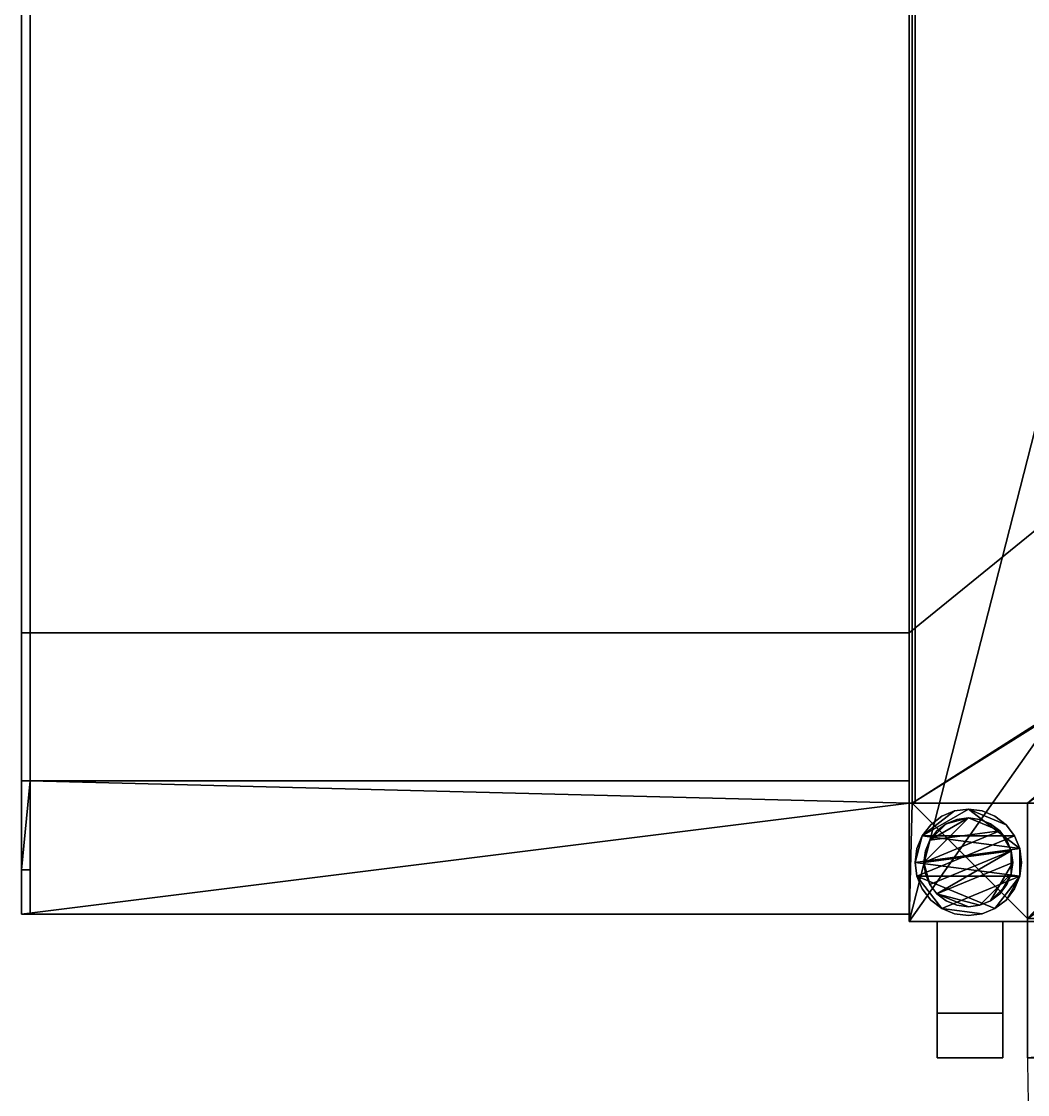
# Model space of a CAD drawing. Header units: millimetres. Extents: x -1 to 1380, y -879 to 366.
# Drawn here: x 0 to 340, y -371 to -8.4 of the extents above; entities that cross this region are included whole.
import ezdxf

# ---------------------------------------------------------------- set-up
doc = ezdxf.new("R2010")
doc.units = ezdxf.units.MM
doc.linetypes.add('NASCOSTA', pattern=[0.381, 0.254, -0.127])
for name, color, linetype in [('IQ_200_2D', 1, 'Continuous'), ('IQ_200_3D', 1, 'Continuous'), ('IQ_204_2D', 7, 'Continuous'), ('IQ_204_3D', 7, 'Continuous')]:
    doc.layers.add(name, color=color, linetype=linetype)
doc.layers.add('IQ_CURTAIN_3D', color=7, linetype='Continuous', transparency=0.9)

msp = doc.modelspace()

# ---------------------------------------------------------------- linework, layer by layer
at = {"layer": 'IQ_200_2D'}
for p, q in [((300, 312.5), (300, -312.5)), ((0, 310), (0, -310)), ((300, -310), (0, -310)), ((900, -312.5), (300, -312.5)), ((340, -312.5), (340, -358.5)), ((340, -358.5), (860, -358.5))]:
    msp.add_line(p, q, dxfattribs=at)
at = {"layer": 'IQ_204_2D'}
for p, q in [((2.98, 215), (2.98, -215)), ((300, -215), (0, -215)), ((0, -265), (300, -265)), ((309.48, -312.5), (309.48, -358.5)), ((331.62, -358.5), (331.62, -312.5)), ((309.48, -358.5), (331.62, -358.5))]:
    msp.add_line(p, q, dxfattribs=at)
at = {"layer": 'IQ_204_2D', "linetype": 'NASCOSTA', "ltscale": 100}
msp.add_arc((860, -358.5), 520, 180, 0, dxfattribs=at)
at = {"layer": 'IQ_CURTAIN_3D'}
for p, q in [((300, -53.75, 898.97), (300, -53.75, 1369.03)), ((300, -116.25, 898.97), (300, -116.25, 1369.03)), ((300, -178.75, 898.97), (300, -178.75, 1369.03)), ((300, -241.25, 898.97), (300, -241.25, 1369.03))]:
    msp.add_line(p, q, dxfattribs=at)

# ---------------------------------------------------------------- meshes
at = {"layer": 'IQ_200_3D'}
mesh = msp.add_polyface(dxfattribs=at)
corners = [(300, 312.5, 1450), (300, -312.5, 1450), (900, -312.5, 1450), (900, 312.5, 1450), (740, 312.5, 1450), (686, 366.5, 1450), (514, 366.5, 1450), (460, 312.5, 1450)]
mesh.append_faces([[corners[k] for k in face] for face in [(4, 1, 2, 3), (1, 7, 0), (7, 5, 6)]], dxfattribs={"vtx0": -1})
mesh.append_faces([[corners[k] for k in face] for face in [(4, 5, 7, 1)]], dxfattribs={"vtx1": -1, "vtx2": -1, "vtx3": -1})
mesh = msp.add_polyface(dxfattribs=at)
corners = [(900, 312.5, 725), (900, -312.5, 725), (860, -312.5, 725), (860, -358.5, 725), (340, -358.5, 725), (340, -312.5, 725), (300, -312.5, 725), (300, 312.5, 725), (460, 312.5, 725), (514, 366.5, 725), (686, 366.5, 725), (740, 312.5, 725), (301, -272.5, 725), (340, -272.5, 725), (340, -311.5, 725), (860, -311.5, 725), (860, -272.5, 725), (899, -272.5, 725), (899, 272.5, 725), (860, 272.5, 725), (860, 311.5, 725), (340, 311.5, 725), (340, 272.5, 725), (301, 272.5, 725)]
mesh.append_faces([[corners[k] for k in face] for face in [(11, 8, 9, 10)]], dxfattribs={"vtx0": -1})
mesh.append_faces([[corners[k] for k in face] for face in [(23, 7, 21, 22), (20, 0, 18, 19)]], dxfattribs={"vtx0": -1, "vtx1": -1})
mesh.append_faces([[corners[k] for k in face] for face in [(6, 12, 14, 5)]], dxfattribs={"vtx0": -1, "vtx1": -1, "vtx2": -1})
mesh.append_faces([[corners[k] for k in face] for face in [(20, 8, 11, 0)]], dxfattribs={"vtx0": -1, "vtx1": -1, "vtx3": -1})
mesh.append_faces([[corners[k] for k in face] for face in [(7, 23, 12, 6), (8, 20, 21, 7)]], dxfattribs={"vtx0": -1, "vtx2": -1})
mesh.append_faces([[corners[k] for k in face] for face in [(2, 4, 5, 15)]], dxfattribs={"vtx0": -1, "vtx2": -1, "vtx3": -1})
mesh.append_faces([[corners[k] for k in face] for face in [(13, 14, 12)]], dxfattribs={"vtx1": -1})
mesh.append_faces([[corners[k] for k in face] for face in [(14, 15, 5)]], dxfattribs={"vtx1": -1, "vtx2": -1})
mesh.append_faces([[corners[k] for k in face] for face in [(1, 2, 15, 17)]], dxfattribs={"vtx1": -1, "vtx2": -1, "vtx3": -1})
mesh.append_faces([[corners[k] for k in face] for face in [(17, 18, 0, 1)]], dxfattribs={"vtx1": -1, "vtx3": -1})
mesh.append_faces([[corners[k] for k in face] for face in [(15, 16, 17), (2, 3, 4)]], dxfattribs={"vtx2": -1})
mesh = msp.add_polyface(dxfattribs=at)
corners = [(300, -312.5, 1450), (300, 312.5, 1450), (300, 312.5, 725), (300, -312.5, 725), (300, 272.5, 1370), (300, -272.5, 1370), (300, -272.5, 910), (300, -310, 910), (300, -310, 850), (300, -272.5, 850), (300, -265, 850), (300, -265, 820), (300, 265, 820), (300, 265, 850), (300, 272.5, 850), (300, 310, 850), (300, 310, 910), (300, 272.5, 910)]
mesh.append_faces([[corners[k] for k in face] for face in [(4, 1, 16, 17), (7, 0, 5, 6)]], dxfattribs={"vtx0": -1, "vtx1": -1})
mesh.append_faces([[corners[k] for k in face] for face in [(11, 3, 8, 9)]], dxfattribs={"vtx0": -1, "vtx1": -1, "vtx3": -1})
mesh.append_faces([[corners[k] for k in face] for face in [(1, 4, 5, 0), (16, 1, 2, 15)]], dxfattribs={"vtx0": -1, "vtx2": -1})
mesh.append_faces([[corners[k] for k in face] for face in [(12, 14, 15, 2)]], dxfattribs={"vtx0": -1, "vtx2": -1, "vtx3": -1})
mesh.append_faces([[corners[k] for k in face] for face in [(3, 0, 7, 8), (11, 12, 2, 3)]], dxfattribs={"vtx1": -1, "vtx3": -1})
mesh.append_faces([[corners[k] for k in face] for face in [(9, 10, 11), (12, 13, 14)]], dxfattribs={"vtx2": -1})
mesh = msp.add_polyface(dxfattribs=at)
corners = [(0, -310, 910), (0, -265, 910), (0, -265, 875), (0, -215, 875), (0, -215, 858), (0, 215, 858), (0, 215, 875), (0, 265, 875), (0, 265, 910), (0, 310, 910), (0, 310, 835), (0, 295, 820), (0, -295, 820), (0, -310, 835)]
mesh.append_faces([[corners[k] for k in face] for face in [(2, 4, 12, 13)]], dxfattribs={"vtx0": -1, "vtx1": -1, "vtx3": -1})
mesh.append_faces([[corners[k] for k in face] for face in [(7, 10, 11, 5)]], dxfattribs={"vtx0": -1, "vtx2": -1, "vtx3": -1})
mesh.append_faces([[corners[k] for k in face] for face in [(3, 4, 2), (6, 7, 5)]], dxfattribs={"vtx1": -1})
mesh.append_faces([[corners[k] for k in face] for face in [(4, 5, 11, 12)]], dxfattribs={"vtx1": -1, "vtx3": -1})
mesh.append_faces([[corners[k] for k in face] for face in [(0, 1, 2, 13)]], dxfattribs={"vtx2": -1})
mesh.append_faces([[corners[k] for k in face] for face in [(7, 8, 9, 10)]], dxfattribs={"vtx3": -1})
mesh = msp.add_polyface(dxfattribs=at)
corners = [(2.98, -310, 835), (2.98, -295, 820), (2.98, -265, 820), (2.98, -265, 850), (2.98, -310, 850), (2.98, 295, 820), (2.98, 310, 835), (2.98, 310, 850), (2.98, 265, 850), (2.98, 265, 820), (2.98, 215, 858), (2.98, -215, 858), (2.98, -215, 850), (2.98, 215, 850)]
mesh.append_faces([[corners[k] for k in face] for face in [(10, 11, 12, 13)]])
mesh.append_faces([[corners[k] for k in face] for face in [(1, 4, 0), (5, 8, 9)]], dxfattribs={"vtx0": -1})
mesh.append_faces([[corners[k] for k in face] for face in [(3, 4, 1, 2), (7, 8, 5, 6)]], dxfattribs={"vtx1": -1})
mesh = msp.add_polyface(dxfattribs=at)
corners = [(301, -272.5, 201.37), (301, 272.5, 201.37), (340, 272.5, 201.37), (340, 311.5, 201.37), (860, 311.5, 201.37), (860, 272.5, 201.37), (899, 272.5, 201.37), (899, -272.5, 201.37), (860, -272.5, 201.37), (860, -311.5, 201.37), (340, -311.5, 201.37), (340, -272.5, 201.37), (441, -187.4, 201.37), (441.34, -189.99, 201.37), (442.34, -192.4, 201.37), (443.93, -194.47, 201.37), (446, -196.06, 201.37), (448.41, -197.06, 201.37), (451, -197.4, 201.37), (453.59, -197.06, 201.37), (456, -196.06, 201.37), (458.07, -194.47, 201.37), (459.66, -192.4, 201.37), (460.66, -189.99, 201.37), (461, -187.4, 201.37), (460.66, -184.81, 201.37), (459.66, -182.4, 201.37), (458.07, -180.33, 201.37), (456, -178.74, 201.37), (453.59, -177.74, 201.37), (451, -177.4, 201.37), (448.41, -177.74, 201.37), (446, -178.74, 201.37), (443.93, -180.33, 201.37), (442.34, -182.4, 201.37), (441.34, -184.81, 201.37), (501, -187.4, 201.37), (501.34, -189.99, 201.37), (502.34, -192.4, 201.37), (503.93, -194.47, 201.37), (506, -196.06, 201.37), (508.41, -197.06, 201.37), (511, -197.4, 201.37), (513.59, -197.06, 201.37), (516, -196.06, 201.37), (518.07, -194.47, 201.37), (519.66, -192.4, 201.37), (520.66, -189.99, 201.37), (521, -187.4, 201.37), (520.66, -184.81, 201.37), (519.66, -182.4, 201.37), (518.07, -180.33, 201.37), (516, -178.74, 201.37), (513.59, -177.74, 201.37), (511, -177.4, 201.37), (508.41, -177.74, 201.37), (506, -178.74, 201.37), (503.93, -180.33, 201.37), (502.34, -182.4, 201.37), (501.34, -184.81, 201.37), (591, -157.4, 201.37), (591.34, -159.99, 201.37), (592.34, -162.4, 201.37), (593.93, -164.47, 201.37), (596, -166.06, 201.37), (598.41, -167.06, 201.37), (601, -167.4, 201.37), (603.59, -167.06, 201.37), (606, -166.06, 201.37), (608.07, -164.47, 201.37), (609.66, -162.4, 201.37), (610.66, -159.99, 201.37), (611, -157.4, 201.37), (610.66, -154.81, 201.37), (609.66, -152.4, 201.37), (608.07, -150.33, 201.37), (606, -148.74, 201.37), (603.59, -147.74, 201.37), (601, -147.4, 201.37), (598.41, -147.74, 201.37), (596, -148.74, 201.37), (593.93, -150.33, 201.37), (592.34, -152.4, 201.37), (591.34, -154.81, 201.37), (747.9, 89.5, 201.37), (748.24, 86.91, 201.37), (749.24, 84.5, 201.37), (750.83, 82.43, 201.37), (752.9, 80.84, 201.37), (755.31, 79.84, 201.37), (757.9, 79.5, 201.37), (760.49, 79.84, 201.37), (762.9, 80.84, 201.37), (764.97, 82.43, 201.37), (766.56, 84.5, 201.37), (767.56, 86.91, 201.37), (767.9, 89.5, 201.37), (767.56, 92.09, 201.37), (766.56, 94.5, 201.37), (764.97, 96.57, 201.37), (762.9, 98.16, 201.37), (760.49, 99.16, 201.37), (757.9, 99.5, 201.37), (755.31, 99.16, 201.37), (752.9, 98.16, 201.37), (750.83, 96.57, 201.37), (749.24, 94.5, 201.37), (748.24, 92.09, 201.37)]
mesh.append_faces([[corners[k] for k in face] for face in [(70, 8, 69), (71, 8, 70), (62, 49, 61), (102, 5, 101), (95, 7, 94), (85, 79, 84), (92, 8, 91), (21, 40, 20), (14, 11, 13), (58, 27, 57), (35, 0, 34)]], dxfattribs={"vtx0": -1, "vtx1": -1})
mesh.append_faces([[corners[k] for k in face] for face in [(80, 2, 84, 79)]], dxfattribs={"vtx0": -1, "vtx1": -1, "vtx2": -1})
mesh.append_faces([[corners[k] for k in face] for face in [(80, 54, 30, 2)]], dxfattribs={"vtx0": -1, "vtx1": -1, "vtx2": -1, "vtx3": -1})
mesh.append_faces([[corners[k] for k in face] for face in [(50, 60, 61, 49), (52, 82, 83, 51), (54, 80, 81, 53), (51, 83, 60, 50), (104, 4, 5, 103), (6, 97, 98), (2, 107, 84), (53, 81, 82, 52), (20, 40, 41, 19), (11, 16, 17, 10), (28, 56, 57, 27), (29, 55, 56, 28), (2, 30, 31)]], dxfattribs={"vtx0": -1, "vtx2": -1})
mesh.append_faces([[corners[k] for k in face] for face in [(44, 66, 67, 9), (8, 72, 73, 91)]], dxfattribs={"vtx0": -1, "vtx2": -1, "vtx3": -1})
mesh.append_faces([[corners[k] for k in face] for face in [(67, 68, 9), (71, 72, 8), (96, 97, 6), (93, 94, 7), (100, 101, 5), (99, 100, 5), (102, 103, 5), (106, 107, 2), (42, 43, 10), (44, 45, 66), (18, 19, 10), (17, 18, 10), (15, 16, 11), (14, 15, 11), (12, 13, 11), (31, 32, 2)]], dxfattribs={"vtx1": -1, "vtx2": -1})
mesh.append_faces([[corners[k] for k in face] for face in [(41, 42, 10, 19)]], dxfattribs={"vtx1": -1, "vtx2": -1, "vtx3": -1})
mesh.append_faces([[corners[k] for k in face] for face in [(8, 9, 68, 69), (7, 8, 92, 93), (74, 75, 89, 90), (73, 74, 90, 91), (75, 76, 88, 89), (65, 66, 45, 46), (64, 65, 46, 47), (62, 63, 48, 49), (63, 64, 47, 48), (78, 79, 85, 86), (77, 78, 86, 87), (76, 77, 87, 88), (95, 96, 6, 7), (5, 6, 98, 99), (104, 105, 3, 4), (105, 106, 2, 3), (43, 44, 9, 10), (39, 40, 21, 22), (38, 39, 22, 23), (37, 38, 23, 24), (36, 37, 24, 25), (35, 12, 11, 0), (59, 36, 25, 26), (58, 59, 26, 27), (54, 55, 29, 30), (32, 33, 1, 2), (33, 34, 0, 1)]], dxfattribs={"vtx1": -1, "vtx3": -1})
mesh = msp.add_polyface(dxfattribs=at)
corners = [(300, -265, 820), (2.98, -265, 820), (2.98, -295, 820), (0, -295, 820), (0, 295, 820), (2.98, 295, 820), (2.98, 265, 820), (300, 265, 820)]
mesh.append_faces([[corners[k] for k in face] for face in [(6, 1, 3, 4)]], dxfattribs={"vtx0": -1, "vtx1": -1, "vtx3": -1})
mesh.append_faces([[corners[k] for k in face] for face in [(5, 6, 4)]], dxfattribs={"vtx1": -1})
mesh.append_faces([[corners[k] for k in face] for face in [(7, 0, 1, 6), (1, 2, 3)]], dxfattribs={"vtx2": -1})
mesh = msp.add_polyface(dxfattribs=at)
corners = [(300, -272.5, 850), (900, -272.5, 850), (900, 272.5, 850), (300, 272.5, 850), (300, 215, 850), (2.98, 215, 850), (2.98, -215, 850), (300, -215, 850)]
mesh.append_faces([[corners[k] for k in face] for face in [(1, 2, 7, 0), (6, 7, 4, 5)]], dxfattribs={"vtx1": -1})
mesh.append_faces([[corners[k] for k in face] for face in [(2, 3, 4, 7)]], dxfattribs={"vtx2": -1, "vtx3": -1})
mesh = msp.add_polyface(dxfattribs=at)
corners = [(300, 265, 910), (300, 265, 875), (300, 215, 875), (300, 215, 850), (300, 272.5, 850), (300, 272.5, 910), (300, -215, 850), (300, -215, 875), (300, -265, 875), (300, -265, 910), (300, -272.5, 910), (300, -272.5, 850)]
mesh.append_faces([[corners[k] for k in face] for face in [(8, 11, 6, 7)]], dxfattribs={"vtx0": -1})
mesh.append_faces([[corners[k] for k in face] for face in [(3, 4, 1, 2)]], dxfattribs={"vtx1": -1})
mesh.append_faces([[corners[k] for k in face] for face in [(5, 0, 1, 4)]], dxfattribs={"vtx2": -1})
mesh.append_faces([[corners[k] for k in face] for face in [(8, 9, 10, 11)]], dxfattribs={"vtx3": -1})
mesh = msp.add_polyface(dxfattribs=at)
corners = [(300, -272.5, 1370), (300, 272.5, 1370), (900, 272.5, 1370), (900, -272.5, 1370)]
mesh.append_faces([[corners[k] for k in face] for face in [(0, 1, 2, 3)]])
mesh = msp.add_polyface(dxfattribs=at)
corners = [(301, -272.5, 201.37), (301, -272.5, 725), (301, 272.5, 725), (301, 272.5, 201.37)]
mesh.append_faces([[corners[k] for k in face] for face in [(0, 1, 2, 3)]])
mesh = msp.add_polyface(dxfattribs=at)
corners = [(2.98, 215, 858), (0, 215, 858), (0, -215, 858), (2.98, -215, 858)]
mesh.append_faces([[corners[k] for k in face] for face in [(0, 1, 2, 3)]])
mesh = msp.add_polyface(dxfattribs=at)
corners = [(300, -215, 875), (300, -215, 850), (2.98, -215, 850), (2.98, -215, 858), (0, -215, 858), (0, -215, 875)]
mesh.append_faces([[corners[k] for k in face] for face in [(3, 0, 1, 2)]], dxfattribs={"vtx0": -1})
mesh.append_faces([[corners[k] for k in face] for face in [(5, 0, 3, 4)]], dxfattribs={"vtx1": -1})
mesh = msp.add_polyface(dxfattribs=at)
corners = [(300, -215, 875), (0, -215, 875), (0, -265, 875), (300, -265, 875)]
mesh.append_faces([[corners[k] for k in face] for face in [(0, 1, 2, 3)]])
mesh = msp.add_polyface(dxfattribs=at)
corners = [(300, -265, 875), (0, -265, 875), (0, -265, 910), (300, -265, 910)]
mesh.append_faces([[corners[k] for k in face] for face in [(0, 1, 2, 3)]])
mesh = msp.add_polyface(dxfattribs=at)
corners = [(300, -272.5, 910), (300, -265, 910), (0, -265, 910), (0, -310, 910), (300, -310, 910)]
mesh.append_faces([[corners[k] for k in face] for face in [(0, 3, 4)]], dxfattribs={"vtx0": -1})
mesh.append_faces([[corners[k] for k in face] for face in [(2, 3, 0, 1)]], dxfattribs={"vtx1": -1})
mesh = msp.add_polyface(dxfattribs=at)
corners = [(300, -310, 850), (2.98, -310, 850), (2.98, -265, 850), (300, -265, 850), (300, -272.5, 850)]
mesh.append_faces([[corners[k] for k in face] for face in [(4, 2, 3)]], dxfattribs={"vtx0": -1})
mesh.append_faces([[corners[k] for k in face] for face in [(1, 2, 4, 0)]], dxfattribs={"vtx1": -1})
mesh = msp.add_polyface(dxfattribs=at)
corners = [(300, -265, 820), (300, -265, 850), (2.98, -265, 850), (2.98, -265, 820)]
mesh.append_faces([[corners[k] for k in face] for face in [(0, 1, 2, 3)]])
mesh = msp.add_polyface(dxfattribs=at)
corners = [(900, -272.5, 850), (300, -272.5, 850), (300, -272.5, 910), (300, -272.5, 1370), (900, -272.5, 1370)]
mesh.append_faces([[corners[k] for k in face] for face in [(4, 0, 2, 3)]], dxfattribs={"vtx1": -1})
mesh.append_faces([[corners[k] for k in face] for face in [(0, 1, 2)]], dxfattribs={"vtx2": -1})
mesh = msp.add_polyface(dxfattribs=at)
corners = [(300, -272.5, 725), (300, -312.5, 725), (340, -312.5, 725), (340, -272.5, 725)]
mesh.append_faces([[corners[k] for k in face] for face in [(0, 1, 2, 3)]])
mesh = msp.add_polyface(dxfattribs=at)
corners = [(340, -312.5, 75), (300, -312.5, 75), (300, -272.5, 75), (340, -272.5, 75)]
mesh.append_faces([[corners[k] for k in face] for face in [(0, 1, 2, 3)]])
mesh = msp.add_polyface(dxfattribs=at)
corners = [(340, -272.5, 725), (340, -272.5, 75), (300, -272.5, 75), (300, -272.5, 725)]
mesh.append_faces([[corners[k] for k in face] for face in [(0, 1, 2, 3)]])
mesh = msp.add_polyface(dxfattribs=at)
corners = [(300, -272.5, 725), (300, -272.5, 75), (300, -312.5, 75), (300, -312.5, 725)]
mesh.append_faces([[corners[k] for k in face] for face in [(0, 1, 2, 3)]])
mesh = msp.add_polyface(dxfattribs=at)
corners = [(340, -272.5, 201.37), (340, -272.5, 725), (301, -272.5, 725), (301, -272.5, 201.37)]
mesh.append_faces([[corners[k] for k in face] for face in [(0, 1, 2, 3)]])
mesh = msp.add_polyface(dxfattribs=at)
corners = [(302, -292.5, 5), (302.61, -297.16, 5), (304.41, -301.5, 5), (307.27, -305.23, 5), (311, -308.09, 5), (315.34, -309.89, 5), (320, -310.5, 5), (324.66, -309.89, 5), (329, -308.09, 5), (332.73, -305.23, 5), (335.59, -301.5, 5), (337.39, -297.16, 5), (338, -292.5, 5), (337.39, -287.84, 5), (335.59, -283.5, 5), (332.73, -279.77, 5), (329, -276.91, 5), (324.66, -275.11, 5), (320, -274.5, 5), (315.34, -275.11, 5), (311, -276.91, 5), (307.27, -279.77, 5), (304.41, -283.5, 5), (302.61, -287.84, 5)]
mesh.append_faces([[corners[k] for k in face] for face in [(11, 8, 9, 10)]], dxfattribs={"vtx0": -1})
mesh.append_faces([[corners[k] for k in face] for face in [(4, 7, 8, 11), (11, 0, 1, 4), (13, 18, 19, 22)]], dxfattribs={"vtx0": -1, "vtx2": -1, "vtx3": -1})
mesh.append_faces([[corners[k] for k in face] for face in [(0, 11, 12, 13)]], dxfattribs={"vtx0": -1, "vtx3": -1})
mesh.append_faces([[corners[k] for k in face] for face in [(2, 3, 4, 1), (16, 17, 18, 15)]], dxfattribs={"vtx2": -1})
mesh.append_faces([[corners[k] for k in face] for face in [(13, 14, 15, 18), (22, 23, 0, 13)]], dxfattribs={"vtx2": -1, "vtx3": -1})
mesh.append_faces([[corners[k] for k in face] for face in [(4, 5, 6, 7), (19, 20, 21, 22)]], dxfattribs={"vtx3": -1})
mesh = msp.add_polyface(dxfattribs=at)
corners = [(302, -292.5), (302.61, -287.84), (304.41, -283.5), (307.27, -279.77), (311, -276.91), (315.34, -275.11), (320, -274.5), (324.66, -275.11), (329, -276.91), (332.73, -279.77), (335.59, -283.5), (337.39, -287.84), (338, -292.5), (337.39, -297.16), (335.59, -301.5), (332.73, -305.23), (329, -308.09), (324.66, -309.89), (320, -310.5), (315.34, -309.89), (311, -308.09), (307.27, -305.23), (304.41, -301.5), (302.61, -297.16)]
mesh.append_faces([[corners[k] for k in face] for face in [(2, 0, 1), (15, 13, 14), (13, 11, 12)]], dxfattribs={"vtx0": -1})
mesh.append_faces([[corners[k] for k in face] for face in [(16, 23, 13, 15)]], dxfattribs={"vtx0": -1, "vtx1": -1, "vtx2": -1})
mesh.append_faces([[corners[k] for k in face] for face in [(2, 10, 23, 0)]], dxfattribs={"vtx0": -1, "vtx1": -1, "vtx3": -1})
mesh.append_faces([[corners[k] for k in face] for face in [(2, 5, 6)]], dxfattribs={"vtx0": -1, "vtx2": -1})
mesh.append_faces([[corners[k] for k in face] for face in [(23, 10, 11, 13), (23, 16, 17, 20)]], dxfattribs={"vtx0": -1, "vtx2": -1, "vtx3": -1})
mesh.append_faces([[corners[k] for k in face] for face in [(9, 10, 2, 6)]], dxfattribs={"vtx1": -1, "vtx2": -1, "vtx3": -1})
mesh.append_faces([[corners[k] for k in face] for face in [(3, 4, 5, 2), (18, 19, 20, 17)]], dxfattribs={"vtx2": -1})
mesh.append_faces([[corners[k] for k in face] for face in [(6, 7, 8, 9), (20, 21, 22, 23)]], dxfattribs={"vtx3": -1})
mesh = msp.add_polyface(dxfattribs=at)
corners = [(302, -292.5, 5), (302.61, -287.84, 5), (304.41, -283.5, 5), (307.27, -279.77, 5), (311, -276.91, 5), (315.34, -275.11, 5), (320, -274.5, 5), (324.66, -275.11, 5), (329, -276.91, 5), (332.73, -279.77, 5), (335.59, -283.5, 5), (337.39, -287.84, 5), (338, -292.5, 5), (338, -292.5), (337.39, -287.84), (335.59, -283.5), (332.73, -279.77), (329, -276.91), (324.66, -275.11), (320, -274.5), (315.34, -275.11), (311, -276.91), (307.27, -279.77), (304.41, -283.5), (302.61, -287.84), (302, -292.5)]
mesh.append_faces([[corners[k] for k in face] for face in [(13, 14, 11, 12), (0, 1, 24, 25)]], dxfattribs={"vtx1": -1})
mesh.append_faces([[corners[k] for k in face] for face in [(14, 15, 10, 11), (16, 17, 8, 9), (15, 16, 9, 10), (17, 18, 7, 8), (6, 7, 18, 19), (19, 20, 5, 6), (20, 21, 4, 5), (22, 23, 2, 3), (21, 22, 3, 4), (23, 24, 1, 2)]], dxfattribs={"vtx1": -1, "vtx3": -1})
mesh = msp.add_polyface(dxfattribs=at)
corners = [(340, -312.5, 725), (340, -312.5, 75), (340, -272.5, 75), (340, -272.5, 725)]
mesh.append_faces([[corners[k] for k in face] for face in [(0, 1, 2, 3)]])
mesh = msp.add_polyface(dxfattribs=at)
corners = [(305, -292.5, 75), (305.51, -296.38, 75), (307.01, -300, 75), (309.39, -303.11, 75), (312.5, -305.49, 75), (316.12, -306.99, 75), (320, -307.5, 75), (323.88, -306.99, 75), (327.5, -305.49, 75), (330.61, -303.11, 75), (332.99, -300, 75), (334.49, -296.38, 75), (335, -292.5, 75), (334.49, -288.62, 75), (332.99, -285, 75), (330.61, -281.89, 75), (327.5, -279.51, 75), (323.88, -278.01, 75), (320, -277.5, 75), (316.12, -278.01, 75), (312.5, -279.51, 75), (309.39, -281.89, 75), (307.01, -285, 75), (305.51, -288.62, 75)]
mesh.append_faces([[corners[k] for k in face] for face in [(10, 8, 9), (22, 20, 21)]], dxfattribs={"vtx0": -1})
mesh.append_faces([[corners[k] for k in face] for face in [(7, 3, 6)]], dxfattribs={"vtx0": -1, "vtx1": -1})
mesh.append_faces([[corners[k] for k in face] for face in [(22, 15, 18, 20)]], dxfattribs={"vtx0": -1, "vtx1": -1, "vtx2": -1, "vtx3": -1})
mesh.append_faces([[corners[k] for k in face] for face in [(13, 2, 3, 12)]], dxfattribs={"vtx0": -1, "vtx2": -1})
mesh.append_faces([[corners[k] for k in face] for face in [(3, 7, 8, 12)]], dxfattribs={"vtx0": -1, "vtx2": -1, "vtx3": -1})
mesh.append_faces([[corners[k] for k in face] for face in [(17, 18, 15, 16), (19, 20, 18)]], dxfattribs={"vtx1": -1})
mesh.append_faces([[corners[k] for k in face] for face in [(11, 12, 8, 10)]], dxfattribs={"vtx1": -1, "vtx2": -1})
mesh.append_faces([[corners[k] for k in face] for face in [(4, 5, 6, 3)]], dxfattribs={"vtx2": -1})
mesh.append_faces([[corners[k] for k in face] for face in [(0, 1, 2, 13), (13, 14, 15, 0), (22, 23, 0, 15)]], dxfattribs={"vtx2": -1, "vtx3": -1})
mesh = msp.add_polyface(dxfattribs=at)
corners = [(305, -292.5, 5), (305.51, -288.62, 5), (307.01, -285, 5), (309.39, -281.89, 5), (312.5, -279.51, 5), (316.12, -278.01, 5), (320, -277.5, 5), (323.88, -278.01, 5), (327.5, -279.51, 5), (330.61, -281.89, 5), (332.99, -285, 5), (334.49, -288.62, 5), (335, -292.5, 5), (334.49, -296.38, 5), (332.99, -300, 5), (330.61, -303.11, 5), (327.5, -305.49, 5), (323.88, -306.99, 5), (320, -307.5, 5), (316.12, -306.99, 5), (312.5, -305.49, 5), (309.39, -303.11, 5), (307.01, -300, 5), (305.51, -296.38, 5)]
mesh.append_faces([[corners[k] for k in face] for face in [(9, 6, 7, 8), (4, 2, 3), (15, 13, 14)]], dxfattribs={"vtx0": -1})
mesh.append_faces([[corners[k] for k in face] for face in [(18, 21, 17)]], dxfattribs={"vtx0": -1, "vtx1": -1})
mesh.append_faces([[corners[k] for k in face] for face in [(22, 0, 11, 21)]], dxfattribs={"vtx0": -1, "vtx1": -1, "vtx2": -1})
mesh.append_faces([[corners[k] for k in face] for face in [(0, 6, 9, 11), (21, 11, 13, 17)]], dxfattribs={"vtx0": -1, "vtx1": -1, "vtx2": -1, "vtx3": -1})
mesh.append_faces([[corners[k] for k in face] for face in [(23, 0, 22), (12, 13, 11)]], dxfattribs={"vtx1": -1})
mesh.append_faces([[corners[k] for k in face] for face in [(16, 17, 13, 15)]], dxfattribs={"vtx1": -1, "vtx2": -1})
mesh.append_faces([[corners[k] for k in face] for face in [(9, 10, 11)]], dxfattribs={"vtx2": -1})
mesh.append_faces([[corners[k] for k in face] for face in [(4, 5, 6, 2), (0, 1, 2, 6)]], dxfattribs={"vtx2": -1, "vtx3": -1})
mesh.append_faces([[corners[k] for k in face] for face in [(18, 19, 20, 21)]], dxfattribs={"vtx3": -1})
mesh = msp.add_polyface(dxfattribs=at)
corners = [(305, -292.5, 75), (305.51, -288.62, 75), (307.01, -285, 75), (309.39, -281.89, 75), (312.5, -279.51, 75), (316.12, -278.01, 75), (320, -277.5, 75), (323.88, -278.01, 75), (327.5, -279.51, 75), (330.61, -281.89, 75), (332.99, -285, 75), (334.49, -288.62, 75), (335, -292.5, 75), (335, -292.5, 5), (334.49, -288.62, 5), (332.99, -285, 5), (330.61, -281.89, 5), (327.5, -279.51, 5), (323.88, -278.01, 5), (320, -277.5, 5), (316.12, -278.01, 5), (312.5, -279.51, 5), (309.39, -281.89, 5), (307.01, -285, 5), (305.51, -288.62, 5), (305, -292.5, 5)]
mesh.append_faces([[corners[k] for k in face] for face in [(1, 24, 25, 0)]], dxfattribs={"vtx0": -1})
mesh.append_faces([[corners[k] for k in face] for face in [(8, 17, 18, 7), (9, 16, 17, 8), (7, 18, 19, 6), (15, 10, 11, 14), (5, 20, 21, 4), (4, 21, 22, 3), (2, 23, 24, 1), (3, 22, 23, 2), (20, 5, 6, 19)]], dxfattribs={"vtx0": -1, "vtx2": -1})
mesh.append_faces([[corners[k] for k in face] for face in [(13, 14, 11, 12)]], dxfattribs={"vtx1": -1})
mesh.append_faces([[corners[k] for k in face] for face in [(9, 10, 15, 16)]], dxfattribs={"vtx1": -1, "vtx3": -1})
mesh = msp.add_polyface(dxfattribs=at)
corners = [(338, -292.5, 5), (337.39, -297.16, 5), (335.59, -301.5, 5), (332.73, -305.23, 5), (329, -308.09, 5), (324.66, -309.89, 5), (320, -310.5, 5), (315.34, -309.89, 5), (311, -308.09, 5), (307.27, -305.23, 5), (304.41, -301.5, 5), (302.61, -297.16, 5), (302, -292.5, 5), (302, -292.5), (302.61, -297.16), (304.41, -301.5), (307.27, -305.23), (311, -308.09), (315.34, -309.89), (320, -310.5), (324.66, -309.89), (329, -308.09), (332.73, -305.23), (335.59, -301.5), (337.39, -297.16), (338, -292.5)]
mesh.append_faces([[corners[k] for k in face] for face in [(13, 14, 11, 12), (0, 1, 24, 25)]], dxfattribs={"vtx1": -1})
mesh.append_faces([[corners[k] for k in face] for face in [(14, 15, 10, 11), (16, 17, 8, 9), (15, 16, 9, 10), (17, 18, 7, 8), (6, 7, 18, 19), (19, 20, 5, 6), (20, 21, 4, 5), (22, 23, 2, 3), (21, 22, 3, 4), (23, 24, 1, 2)]], dxfattribs={"vtx1": -1, "vtx3": -1})
mesh = msp.add_polyface(dxfattribs=at)
corners = [(335, -292.5, 75), (334.49, -296.38, 75), (332.99, -300, 75), (330.61, -303.11, 75), (327.5, -305.49, 75), (323.88, -306.99, 75), (320, -307.5, 75), (316.12, -306.99, 75), (312.5, -305.49, 75), (309.39, -303.11, 75), (307.01, -300, 75), (305.51, -296.38, 75), (305, -292.5, 75), (305, -292.5, 5), (305.51, -296.38, 5), (307.01, -300, 5), (309.39, -303.11, 5), (312.5, -305.49, 5), (316.12, -306.99, 5), (320, -307.5, 5), (323.88, -306.99, 5), (327.5, -305.49, 5), (330.61, -303.11, 5), (332.99, -300, 5), (334.49, -296.38, 5), (335, -292.5, 5)]
mesh.append_faces([[corners[k] for k in face] for face in [(1, 24, 25, 0)]], dxfattribs={"vtx0": -1})
mesh.append_faces([[corners[k] for k in face] for face in [(11, 14, 15, 10), (10, 15, 16, 9), (8, 17, 18, 7), (9, 16, 17, 8), (7, 18, 19, 6), (5, 20, 21, 4), (4, 21, 22, 3), (2, 23, 24, 1), (3, 22, 23, 2), (20, 5, 6, 19)]], dxfattribs={"vtx0": -1, "vtx2": -1})
mesh.append_faces([[corners[k] for k in face] for face in [(12, 13, 14, 11)]], dxfattribs={"vtx2": -1})
mesh = msp.add_polyface(dxfattribs=at)
corners = [(2.98, -310, 835), (0, -310, 835), (0, -295, 820), (2.98, -295, 820)]
mesh.append_faces([[corners[k] for k in face] for face in [(0, 1, 2, 3)]])
mesh = msp.add_polyface(dxfattribs=at)
corners = [(2.98, -310, 850), (300, -310, 850), (300, -310, 910), (0, -310, 910), (0, -310, 835), (2.98, -310, 835)]
mesh.append_faces([[corners[k] for k in face] for face in [(4, 5, 0, 3)]], dxfattribs={"vtx2": -1})
mesh.append_faces([[corners[k] for k in face] for face in [(0, 1, 2, 3)]], dxfattribs={"vtx3": -1})
mesh = msp.add_polyface(dxfattribs=at)
corners = [(900, -312.5, 1450), (300, -312.5, 1450), (300, -312.5, 725), (340, -312.5, 725), (340, -312.5, 1410), (860, -312.5, 1410), (860, -312.5, 1345.39), (875, -312.5, 1345.39), (875, -312.5, 1265.39), (860, -312.5, 1265.39), (860, -312.5, 869.61), (875, -312.5, 869.61), (875, -312.5, 789.61), (860, -312.5, 789.61), (860, -312.5, 725), (900, -312.5, 725), (331.62, -312.5, 1095.39), (331.62, -312.5, 1020.39), (309.48, -312.5, 1020.39), (309.48, -312.5, 1095.39)]
mesh.append_faces([[corners[k] for k in face] for face in [(7, 0, 5, 6)]], dxfattribs={"vtx0": -1, "vtx1": -1})
mesh.append_faces([[corners[k] for k in face] for face in [(4, 1, 19, 16)]], dxfattribs={"vtx0": -1, "vtx1": -1, "vtx3": -1})
mesh.append_faces([[corners[k] for k in face] for face in [(1, 4, 5, 0), (19, 1, 2, 18), (0, 7, 8, 15), (3, 17, 18, 2)]], dxfattribs={"vtx0": -1, "vtx2": -1})
mesh.append_faces([[corners[k] for k in face] for face in [(14, 15, 12, 13)]], dxfattribs={"vtx1": -1})
mesh.append_faces([[corners[k] for k in face] for face in [(11, 12, 15, 8)]], dxfattribs={"vtx1": -1, "vtx2": -1, "vtx3": -1})
mesh.append_faces([[corners[k] for k in face] for face in [(3, 4, 16, 17)]], dxfattribs={"vtx1": -1, "vtx3": -1})
mesh.append_faces([[corners[k] for k in face] for face in [(8, 9, 10, 11)]], dxfattribs={"vtx3": -1})
mesh = msp.add_polyface(dxfattribs=at)
corners = [(300, -312.5, 725), (300, -312.5, 75), (340, -312.5, 75), (340, -312.5, 725)]
mesh.append_faces([[corners[k] for k in face] for face in [(0, 1, 2, 3)]])
at = {"layer": 'IQ_204_3D'}
mesh = msp.add_polyface(dxfattribs=at)
corners = [(309.48, -358.5, 1095.39), (309.48, -312.5, 1095.39), (309.48, -312.5, 1020.39), (309.48, -343.5, 1020.39), (309.48, -343.5, 860.39), (309.48, -358.5, 860.39)]
mesh.append_faces([[corners[k] for k in face] for face in [(1, 2, 3, 0)]], dxfattribs={"vtx2": -1})
mesh.append_faces([[corners[k] for k in face] for face in [(3, 4, 5, 0)]], dxfattribs={"vtx3": -1})
mesh = msp.add_polyface(dxfattribs=at)
corners = [(331.62, -343.5, 1020.39), (309.48, -343.5, 1020.39), (309.48, -312.5, 1020.39), (331.62, -312.5, 1020.39)]
mesh.append_faces([[corners[k] for k in face] for face in [(0, 1, 2, 3)]])
mesh = msp.add_polyface(dxfattribs=at)
corners = [(331.62, -312.5, 1095.39), (309.48, -312.5, 1095.39), (309.48, -358.5, 1095.39), (331.62, -358.5, 1095.39)]
mesh.append_faces([[corners[k] for k in face] for face in [(0, 1, 2, 3)]])
mesh = msp.add_polyface(dxfattribs=at)
corners = [(331.62, -358.5, 1095.39), (331.62, -358.5, 860.39), (331.62, -343.5, 860.39), (331.62, -343.5, 1020.39), (331.62, -312.5, 1020.39), (331.62, -312.5, 1095.39)]
mesh.append_faces([[corners[k] for k in face] for face in [(1, 2, 3, 0)]], dxfattribs={"vtx2": -1})
mesh.append_faces([[corners[k] for k in face] for face in [(3, 4, 5, 0)]], dxfattribs={"vtx3": -1})
mesh = msp.add_polyface(dxfattribs=at)
corners = [(331.62, -358.5, 860.39), (309.48, -358.5, 860.39), (309.48, -343.5, 860.39), (331.62, -343.5, 860.39)]
mesh.append_faces([[corners[k] for k in face] for face in [(0, 1, 2, 3)]])
mesh = msp.add_polyface(dxfattribs=at)
corners = [(331.62, -343.5, 860.39), (309.48, -343.5, 860.39), (309.48, -343.5, 1020.39), (331.62, -343.5, 1020.39)]
mesh.append_faces([[corners[k] for k in face] for face in [(0, 1, 2, 3)]])
mesh = msp.add_polyface(dxfattribs=at)
corners = [(331.62, -358.5, 1095.39), (309.48, -358.5, 1095.39), (309.48, -358.5, 860.39), (331.62, -358.5, 860.39)]
mesh.append_faces([[corners[k] for k in face] for face in [(0, 1, 2, 3)]])
at = {"layer": 'IQ_CURTAIN_3D'}
mesh = msp.add_polyface(dxfattribs=at)
corners = [(302, -272.5, 898.97), (300, -272.5, 898.97), (300, 272.5, 898.97), (302, 272.5, 898.97)]
mesh.append_faces([[corners[k] for k in face] for face in [(0, 1, 2, 3)]])
mesh = msp.add_polyface(dxfattribs=at)
corners = [(300, 272.5, 1370), (300, -272.5, 1370), (302, -272.5, 1370), (302, 272.5, 1370)]
mesh.append_faces([[corners[k] for k in face] for face in [(0, 1, 2, 3)]])
mesh = msp.add_polyface(dxfattribs=at)
corners = [(300, 272.5, 1370), (300, 272.5, 898.97), (300, -272.5, 898.97), (300, -272.5, 1370)]
mesh.append_faces([[corners[k] for k in face] for face in [(0, 1, 2, 3)]])
mesh = msp.add_polyface(dxfattribs=at)
corners = [(302, -272.5, 1370), (302, -272.5, 898.97), (302, 272.5, 898.97), (302, 272.5, 1370)]
mesh.append_faces([[corners[k] for k in face] for face in [(0, 1, 2, 3)]])
mesh = msp.add_polyface(dxfattribs=at)
corners = [(300, -272.5, 1370), (300, -272.5, 898.97), (302, -272.5, 898.97), (302, -272.5, 1370)]
mesh.append_faces([[corners[k] for k in face] for face in [(0, 1, 2, 3)]])

doc.saveas('drawing.dxf')
